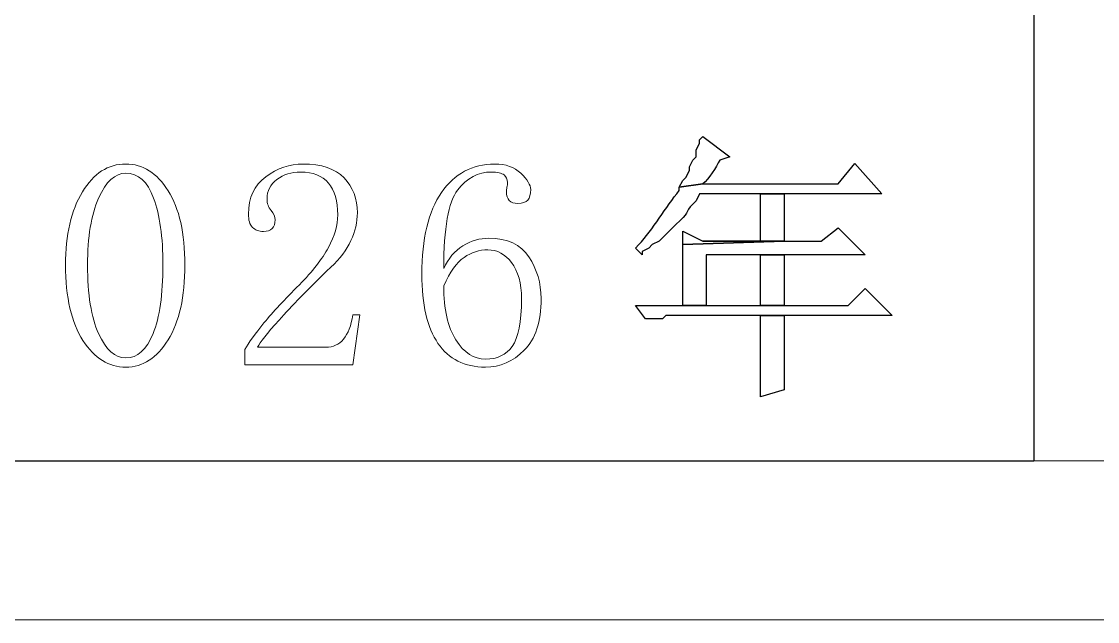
# Model space of a CAD drawing. Header units: centimetres. Extents: x -20.7 to 20.7, y -14.5 to 14.5.
# Drawn here: x -8.218 to -7.544, y 2.362 to 2.738 of the extents above; entities that cross this region are included whole.
import ezdxf

# ---------------------------------------------------------------- set-up
doc = ezdxf.new("R2010")
doc.units = ezdxf.units.CM
doc.header["$MEASUREMENT"] = 0
doc.layers.add('layer 1', color=7, linetype='Continuous')

msp = doc.modelspace()

# ---------------------------------------------------------------- linework, layer by layer
at = {"layer": 'layer 1', "lineweight": 9}
msp.add_open_spline([(19.88612, 13.89874), (19.88612, 13.89874), (-20.11465, 13.89874), (-20.11465, 13.89874), (-20.11465, 13.89874), (-20.11465, 13.89874), (-20.11465, -13.80208), (-20.11465, -13.80208)], degree=3, knots=[0, 0, 0, 0, 0.333333, 0.333333, 0.333333, 0.333333, 1, 1, 1, 1], dxfattribs=at)
at = {"layer": 'layer 1', "lineweight": 20}
msp.add_open_spline([(-8.55553, 0.01129), (-8.55553, 0.01129), (-8.57247, 0.51082), (-8.57247, 0.51082), (-8.57247, 0.51082), (-8.57247, 0.51082), (-12.1708, 0.51082), (-12.1708, 0.51082), (-12.1708, 0.51082), (-12.1708, 0.51082), (-12.1835, 0.01129), (-12.1835, 0.01129), (-12.1835, 0.01129), (-12.1835, 0.01129), (-14.84415, 0.01129), (-14.84415, 0.01129), (-14.84415, 0.01129), (-14.84415, 0.01129), (-14.88225, 2.36079), (-14.88225, 2.36079), (-14.88225, 2.36079), (-14.88225, 2.36079), (-14.86955, 3.21169), (-14.86955, 3.21169), (-14.86955, 3.21169), (-14.86955, 3.21169), (-13.83238, 3.21169), (-13.83238, 3.21169), (-13.83238, 3.21169), (-13.83238, 3.21169), (-13.78793, 5.86176), (-13.78793, 5.86176), (-13.78793, 5.86176), (-13.78793, 5.86176), (-12.63223, 5.86176), (-12.63223, 5.86176), (-12.63223, 5.86176), (-12.63223, 5.86176), (-12.6026, 7.76252), (-12.6026, 7.76252), (-12.6026, 7.76252), (-12.6026, 7.76252), (-8.16395, 7.76252), (-8.16395, 7.76252), (-8.16395, 7.76252), (-8.16395, 7.76252), (-8.1322, 5.86176), (-8.1322, 5.86176), (-8.1322, 5.86176), (-8.1322, 5.86176), (-6.97862, 5.86176), (-6.97862, 5.86176), (-6.97862, 5.86176), (-6.97862, 5.86176), (-6.93417, 3.21169), (-6.93417, 3.21169), (-6.93417, 3.21169), (-6.93417, 3.21169), (-5.897, 3.21169), (-5.897, 3.21169), (-5.897, 3.21169), (-5.897, 3.21169), (-5.88218, 2.36079), (-5.88218, 2.36079), (-5.88218, 2.36079), (-5.88218, 2.36079), (-5.9224, 0.01129), (-5.9224, 0.01129), (-5.9224, 0.01129), (-5.9224, 0.01129), (-8.55553, 0.01129), (-8.55553, 0.01129)], degree=3, knots=[0, 0, 0, 0, 0.052632, 0.052632, 0.052632, 0.052632, 0.105263, 0.105263, 0.105263, 0.105263, 0.157895, 0.157895, 0.157895, 0.157895, 0.210526, 0.210526, 0.210526, 0.210526, 0.263158, 0.263158, 0.263158, 0.263158, 0.315789, 0.315789, 0.315789, 0.315789, 0.368421, 0.368421, 0.368421, 0.368421, 0.421053, 0.421053, 0.421053, 0.421053, 0.473684, 0.473684, 0.473684, 0.473684, 0.526316, 0.526316, 0.526316, 0.526316, 0.578947, 0.578947, 0.578947, 0.578947, 0.631579, 0.631579, 0.631579, 0.631579, 0.684211, 0.684211, 0.684211, 0.684211, 0.736842, 0.736842, 0.736842, 0.736842, 0.789474, 0.789474, 0.789474, 0.789474, 0.842105, 0.842105, 0.842105, 0.842105, 0.894737, 0.894737, 0.894737, 0.894737, 1, 1, 1, 1], dxfattribs=at)
at = {"layer": 'layer 1', "lineweight": 25}
for points, knots in [([(-13.18257, 5.63951), (-13.18257, 5.63951), (-7.58398, 5.63951), (-7.58398, 5.63951), (-7.58398, 5.63951), (-7.58398, 5.63951), (-7.58398, 2.46239), (-7.58398, 2.46239)], [0, 0, 0, 0, 0.333333, 0.333333, 0.333333, 0.333333, 1, 1, 1, 1]), ([(-8.55553, 0.05997), (-8.55553, 0.05997), (-8.55342, 0.05997), (-8.55342, 0.05997), (-8.55342, 0.05997), (-7.67853, 0.05997), (-6.80364, 0.05997), (-5.92875, 0.05997), (-5.92875, 0.05997), (-5.92875, 0.05997), (-5.9224, 0.05997), (-5.9224, 0.05997), (-5.9224, 0.05997), (-5.9224, 0.05997), (-5.88218, 2.36079), (-5.88218, 2.36079), (-5.88218, 2.36079), (-5.88218, 2.36079), (-5.897, 3.11432), (-5.897, 3.11432)], [0, 0, 0, 0, 0.166667, 0.166667, 0.166667, 0.166667, 0.333333, 0.333333, 0.333333, 0.333333, 0.5, 0.5, 0.5, 0.5, 0.666667, 0.666667, 0.666667, 0.666667, 1, 1, 1, 1])]:
    msp.add_open_spline(points, degree=3, knots=knots, dxfattribs=at)
at = {"layer": 'layer 1'}
for points, knots in [([(-7.79142, 2.66559), (-7.79142, 2.66559), (-7.79353, 2.66347), (-7.79353, 2.66347), (-7.79353, 2.66347), (-7.79353, 2.66347), (-7.79353, 2.66135), (-7.79353, 2.66135), (-7.79353, 2.66135), (-7.79353, 2.66135), (-7.79565, 2.65712), (-7.79565, 2.65712), (-7.79565, 2.65712), (-7.79565, 2.65712), (-7.79565, 2.65289), (-7.79565, 2.65289), (-7.79565, 2.65289), (-7.79565, 2.65289), (-7.79777, 2.65077), (-7.79777, 2.65077), (-7.79777, 2.65077), (-7.79777, 2.65077), (-7.79988, 2.64654), (-7.79988, 2.64654), (-7.79988, 2.64654), (-7.79988, 2.64654), (-7.79988, 2.64442), (-7.79988, 2.64442), (-7.79988, 2.64442), (-7.79988, 2.64442), (-7.802, 2.64019), (-7.802, 2.64019), (-7.802, 2.64019), (-7.802, 2.64019), (-7.80412, 2.63807), (-7.80412, 2.63807), (-7.80412, 2.63807), (-7.80412, 2.63807), (-7.80623, 2.63384), (-7.80623, 2.63384), (-7.80623, 2.63384), (-7.80623, 2.63384), (-7.79142, 2.63595), (-7.79142, 2.63595), (-7.79142, 2.63595), (-7.78771, 2.63874), (-7.7832, 2.64654), (-7.78083, 2.65077), (-7.78083, 2.65077), (-7.78083, 2.65077), (-7.77448, 2.65289), (-7.77448, 2.65289), (-7.77448, 2.65289), (-7.77448, 2.65289), (-7.79142, 2.66559), (-7.79142, 2.66559)], [0, 0, 0, 0, 0.066667, 0.066667, 0.066667, 0.066667, 0.133333, 0.133333, 0.133333, 0.133333, 0.2, 0.2, 0.2, 0.2, 0.266667, 0.266667, 0.266667, 0.266667, 0.333333, 0.333333, 0.333333, 0.333333, 0.4, 0.4, 0.4, 0.4, 0.466667, 0.466667, 0.466667, 0.466667, 0.533333, 0.533333, 0.533333, 0.533333, 0.6, 0.6, 0.6, 0.6, 0.666667, 0.666667, 0.666667, 0.666667, 0.733333, 0.733333, 0.733333, 0.733333, 0.8, 0.8, 0.8, 0.8, 0.866667, 0.866667, 0.866667, 0.866667, 1, 1, 1, 1]), ([(-7.69617, 2.64866), (-7.69617, 2.64866), (-7.70675, 2.63596), (-7.70675, 2.63596), (-7.70675, 2.63596), (-7.70675, 2.63596), (-7.79142, 2.63596), (-7.79142, 2.63596), (-7.79142, 2.63596), (-7.79142, 2.63596), (-7.80623, 2.63384), (-7.80623, 2.63384), (-7.80623, 2.63384), (-7.80623, 2.63384), (-7.80623, 2.63172), (-7.80623, 2.63172), (-7.80623, 2.63172), (-7.81474, 2.62146), (-7.82271, 2.60731), (-7.83163, 2.59786), (-7.83163, 2.59786), (-7.83163, 2.59786), (-7.83375, 2.59574), (-7.83375, 2.59574), (-7.83375, 2.59574), (-7.83375, 2.59574), (-7.82952, 2.59151), (-7.82952, 2.59151), (-7.82952, 2.59151), (-7.82952, 2.59151), (-7.82952, 2.59362), (-7.82952, 2.59362), (-7.82952, 2.59362), (-7.82952, 2.59362), (-7.82528, 2.59574), (-7.82528, 2.59574), (-7.82528, 2.59574), (-7.82528, 2.59574), (-7.82317, 2.59786), (-7.82317, 2.59786), (-7.82317, 2.59786), (-7.82317, 2.59786), (-7.81893, 2.59997), (-7.81893, 2.59997), (-7.81893, 2.59997), (-7.81893, 2.59997), (-7.81682, 2.60209), (-7.81682, 2.60209), (-7.81682, 2.60209), (-7.81682, 2.60209), (-7.8147, 2.60421), (-7.8147, 2.60421), (-7.8147, 2.60421), (-7.8147, 2.60421), (-7.81258, 2.60632), (-7.81258, 2.60632), (-7.81258, 2.60632), (-7.81258, 2.60632), (-7.81047, 2.60844), (-7.81047, 2.60844), (-7.81047, 2.60844), (-7.81047, 2.60844), (-7.80835, 2.61056), (-7.80835, 2.61056), (-7.80835, 2.61056), (-7.79992, 2.61779), (-7.80288, 2.61807), (-7.79777, 2.62326), (-7.79777, 2.62326), (-7.79777, 2.62326), (-7.79565, 2.62537), (-7.79565, 2.62537), (-7.79565, 2.62537), (-7.79565, 2.62537), (-7.79353, 2.62961), (-7.79353, 2.62961), (-7.79353, 2.62961), (-7.79353, 2.62961), (-7.67923, 2.62961), (-7.67923, 2.62961), (-7.67923, 2.62961), (-7.67923, 2.62961), (-7.69617, 2.64866), (-7.69617, 2.64866)], [0, 0, 0, 0, 0.045455, 0.045455, 0.045455, 0.045455, 0.090909, 0.090909, 0.090909, 0.090909, 0.136364, 0.136364, 0.136364, 0.136364, 0.181818, 0.181818, 0.181818, 0.181818, 0.227273, 0.227273, 0.227273, 0.227273, 0.272727, 0.272727, 0.272727, 0.272727, 0.318182, 0.318182, 0.318182, 0.318182, 0.363636, 0.363636, 0.363636, 0.363636, 0.409091, 0.409091, 0.409091, 0.409091, 0.454545, 0.454545, 0.454545, 0.454545, 0.5, 0.5, 0.5, 0.5, 0.545455, 0.545455, 0.545455, 0.545455, 0.590909, 0.590909, 0.590909, 0.590909, 0.636364, 0.636364, 0.636364, 0.636364, 0.681818, 0.681818, 0.681818, 0.681818, 0.727273, 0.727273, 0.727273, 0.727273, 0.772727, 0.772727, 0.772727, 0.772727, 0.818182, 0.818182, 0.818182, 0.818182, 0.863636, 0.863636, 0.863636, 0.863636, 0.909091, 0.909091, 0.909091, 0.909091, 1, 1, 1, 1]), ([(-7.74062, 2.62961), (-7.74062, 2.62961), (-7.75543, 2.62961), (-7.75543, 2.62961), (-7.75543, 2.62961), (-7.75543, 2.62961), (-7.75543, 2.59997), (-7.75543, 2.59997), (-7.75543, 2.59997), (-7.75543, 2.59997), (-7.79142, 2.59997), (-7.79142, 2.59997), (-7.79142, 2.59997), (-7.79142, 2.59997), (-7.74062, 2.59997), (-7.74062, 2.59997), (-7.74062, 2.59997), (-7.74062, 2.59997), (-7.74062, 2.62961), (-7.74062, 2.62961)], [0, 0, 0, 0, 0.166667, 0.166667, 0.166667, 0.166667, 0.333333, 0.333333, 0.333333, 0.333333, 0.5, 0.5, 0.5, 0.5, 0.666667, 0.666667, 0.666667, 0.666667, 1, 1, 1, 1]), ([(-7.70675, 2.60844), (-7.70675, 2.60844), (-7.71733, 2.59997), (-7.71733, 2.59997), (-7.71733, 2.59997), (-7.71733, 2.59997), (-7.74062, 2.59997), (-7.74062, 2.59997), (-7.74062, 2.59997), (-7.74062, 2.59997), (-7.80412, 2.59785), (-7.80412, 2.59785), (-7.80412, 2.59785), (-7.80412, 2.59785), (-7.80412, 2.59362), (-7.80412, 2.59362), (-7.80412, 2.59362), (-7.80412, 2.58374), (-7.80412, 2.57387), (-7.80412, 2.56399), (-7.80412, 2.56399), (-7.80412, 2.56399), (-7.80412, 2.55975), (-7.80412, 2.55975), (-7.80412, 2.55975), (-7.80412, 2.55975), (-7.7893, 2.55975), (-7.7893, 2.55975), (-7.7893, 2.55975), (-7.7893, 2.55975), (-7.7893, 2.5915), (-7.7893, 2.5915), (-7.7893, 2.5915), (-7.7893, 2.5915), (-7.68982, 2.5915), (-7.68982, 2.5915), (-7.68982, 2.5915), (-7.68982, 2.5915), (-7.70675, 2.60844), (-7.70675, 2.60844)], [0, 0, 0, 0, 0.090909, 0.090909, 0.090909, 0.090909, 0.181818, 0.181818, 0.181818, 0.181818, 0.272727, 0.272727, 0.272727, 0.272727, 0.363636, 0.363636, 0.363636, 0.363636, 0.454545, 0.454545, 0.454545, 0.454545, 0.545455, 0.545455, 0.545455, 0.545455, 0.636364, 0.636364, 0.636364, 0.636364, 0.727273, 0.727273, 0.727273, 0.727273, 0.818182, 0.818182, 0.818182, 0.818182, 1, 1, 1, 1]), ([(-7.80412, 2.60632), (-7.80412, 2.60632), (-7.80412, 2.59786), (-7.80412, 2.59786), (-7.80412, 2.59786), (-7.80412, 2.59786), (-7.74062, 2.59997), (-7.74062, 2.59997), (-7.74062, 2.59997), (-7.74062, 2.59997), (-7.79142, 2.59997), (-7.79142, 2.59997), (-7.79142, 2.59997), (-7.79142, 2.59997), (-7.80412, 2.60632), (-7.80412, 2.60632)], [0, 0, 0, 0, 0.2, 0.2, 0.2, 0.2, 0.4, 0.4, 0.4, 0.4, 0.6, 0.6, 0.6, 0.6, 1, 1, 1, 1]), ([(-7.74062, 2.55976), (-7.74062, 2.55976), (-7.74062, 2.5915), (-7.74062, 2.5915), (-7.74062, 2.5915), (-7.74062, 2.5915), (-7.75543, 2.5915), (-7.75543, 2.5915), (-7.75543, 2.5915), (-7.75543, 2.5915), (-7.75543, 2.55976), (-7.75543, 2.55976), (-7.75543, 2.55976), (-7.75543, 2.55976), (-7.74062, 2.55976), (-7.74062, 2.55976)], [0, 0, 0, 0, 0.2, 0.2, 0.2, 0.2, 0.4, 0.4, 0.4, 0.4, 0.6, 0.6, 0.6, 0.6, 1, 1, 1, 1]), ([(-7.68982, 2.57034), (-7.68982, 2.57034), (-7.7004, 2.55976), (-7.7004, 2.55976), (-7.7004, 2.55976), (-7.7004, 2.55976), (-7.83375, 2.55976), (-7.83375, 2.55976), (-7.83375, 2.55976), (-7.83375, 2.55976), (-7.8274, 2.55129), (-7.8274, 2.55129), (-7.8274, 2.55129), (-7.8274, 2.55129), (-7.81682, 2.55129), (-7.81682, 2.55129), (-7.81682, 2.55129), (-7.81682, 2.55129), (-7.8147, 2.55341), (-7.8147, 2.55341), (-7.8147, 2.55341), (-7.8147, 2.55341), (-7.67288, 2.55341), (-7.67288, 2.55341), (-7.67288, 2.55341), (-7.67288, 2.55341), (-7.68982, 2.57034), (-7.68982, 2.57034)], [0, 0, 0, 0, 0.125, 0.125, 0.125, 0.125, 0.25, 0.25, 0.25, 0.25, 0.375, 0.375, 0.375, 0.375, 0.5, 0.5, 0.5, 0.5, 0.625, 0.625, 0.625, 0.625, 0.75, 0.75, 0.75, 0.75, 1, 1, 1, 1]), ([(-7.74062, 2.55341), (-7.74062, 2.55341), (-7.75543, 2.55341), (-7.75543, 2.55341), (-7.75543, 2.55341), (-7.75543, 2.55341), (-7.75543, 2.53436), (-7.75543, 2.53436), (-7.75543, 2.53436), (-7.75543, 2.52518), (-7.75543, 2.51601), (-7.75543, 2.50684), (-7.75543, 2.50684), (-7.75543, 2.50684), (-7.75543, 2.50261), (-7.75543, 2.50261), (-7.75543, 2.50261), (-7.75543, 2.50261), (-7.74062, 2.50684), (-7.74062, 2.50684), (-7.74062, 2.50684), (-7.74062, 2.50684), (-7.74062, 2.50896), (-7.74062, 2.50896), (-7.74062, 2.50896), (-7.74062, 2.5146), (-7.74062, 2.52024), (-7.74062, 2.52589), (-7.74062, 2.52589), (-7.74062, 2.52589), (-7.74062, 2.53012), (-7.74062, 2.53012), (-7.74062, 2.53012), (-7.74062, 2.53012), (-7.74062, 2.55341), (-7.74062, 2.55341)], [0, 0, 0, 0, 0.1, 0.1, 0.1, 0.1, 0.2, 0.2, 0.2, 0.2, 0.3, 0.3, 0.3, 0.3, 0.4, 0.4, 0.4, 0.4, 0.5, 0.5, 0.5, 0.5, 0.6, 0.6, 0.6, 0.6, 0.7, 0.7, 0.7, 0.7, 0.8, 0.8, 0.8, 0.8, 1, 1, 1, 1])]:
    msp.add_open_spline(points, degree=3, knots=knots, dxfattribs=at)
at = {"layer": 'layer 1', "color": 250, "lineweight": 9}
for points, knots in [([(-8.15307, 2.52113), (-8.16374, 2.52113), (-8.1727, 2.52671), (-8.17995, 2.53784), (-8.17995, 2.53784), (-8.1872, 2.549), (-8.19083, 2.56475), (-8.19083, 2.58512), (-8.19083, 2.58512), (-8.19083, 2.604), (-8.18734, 2.61928), (-8.1803, 2.6309), (-8.1803, 2.6309), (-8.17328, 2.64253), (-8.16421, 2.64836), (-8.15307, 2.64836), (-8.15307, 2.64836), (-8.14244, 2.64836), (-8.13361, 2.64278), (-8.12659, 2.63165), (-8.12659, 2.63165), (-8.11956, 2.62049), (-8.11606, 2.60499), (-8.11606, 2.58512), (-8.11606, 2.58512), (-8.11606, 2.56524), (-8.11956, 2.54962), (-8.12659, 2.53821), (-8.12659, 2.53821), (-8.13361, 2.52683), (-8.14244, 2.52113), (-8.15307, 2.52113)], [0, 0, 0, 0, 0.111111, 0.111111, 0.111111, 0.111111, 0.222222, 0.222222, 0.222222, 0.222222, 0.333333, 0.333333, 0.333333, 0.333333, 0.444444, 0.444444, 0.444444, 0.444444, 0.555556, 0.555556, 0.555556, 0.555556, 0.666667, 0.666667, 0.666667, 0.666667, 0.777778, 0.777778, 0.777778, 0.777778, 1, 1, 1, 1]), ([(-8.02026, 2.61643), (-8.02026, 2.62514), (-8.02221, 2.63181), (-8.02609, 2.63642), (-8.02609, 2.63642), (-8.02996, 2.64104), (-8.03576, 2.64334), (-8.04352, 2.64334), (-8.04352, 2.64334), (-8.04934, 2.64334), (-8.05431, 2.64176), (-8.05843, 2.63859), (-8.05843, 2.63859), (-8.06255, 2.63543), (-8.0646, 2.63143), (-8.0646, 2.62656), (-8.0646, 2.62656), (-8.0646, 2.62365), (-8.06376, 2.6212), (-8.06206, 2.61928), (-8.06206, 2.61928), (-8.06035, 2.61733), (-8.05951, 2.61538), (-8.05951, 2.61342), (-8.05951, 2.61342), (-8.05951, 2.61101), (-8.06013, 2.60917), (-8.06135, 2.60797), (-8.06135, 2.60797), (-8.06255, 2.60675), (-8.06435, 2.60614), (-8.06679, 2.60614), (-8.06679, 2.60614), (-8.06971, 2.60614), (-8.07201, 2.60697), (-8.07371, 2.60868), (-8.07371, 2.60868), (-8.07541, 2.61038), (-8.07625, 2.61317), (-8.07625, 2.61704), (-8.07625, 2.61704), (-8.07625, 2.62725), (-8.07263, 2.635), (-8.06537, 2.64036), (-8.06537, 2.64036), (-8.05809, 2.64569), (-8.05033, 2.64836), (-8.04212, 2.64836), (-8.04212, 2.64836), (-8.03049, 2.64836), (-8.02191, 2.64545), (-8.01633, 2.63965), (-8.01633, 2.63965), (-8.01078, 2.63382), (-8.00799, 2.62656), (-8.00799, 2.61783), (-8.00799, 2.61783), (-8.00799, 2.61203), (-8.00932, 2.6062), (-8.01199, 2.6004), (-8.01199, 2.6004), (-8.01466, 2.59457), (-8.0189, 2.58899), (-8.0247, 2.58366), (-8.0247, 2.58366), (-8.03874, 2.57011), (-8.04953, 2.55911), (-8.05703, 2.55064), (-8.05703, 2.55064), (-8.06456, 2.54218), (-8.06903, 2.53651), (-8.07049, 2.5336), (-8.07049, 2.5336), (-8.07049, 2.5336), (-8.02758, 2.5336), (-8.02758, 2.5336), (-8.02758, 2.5336), (-8.02321, 2.5336), (-8.01959, 2.5353), (-8.01667, 2.53868), (-8.01667, 2.53868), (-8.01379, 2.54206), (-8.01184, 2.54711), (-8.01087, 2.55387), (-8.01087, 2.55387), (-8.01087, 2.55387), (-8.0065, 2.55387), (-8.0065, 2.55387), (-8.0065, 2.55387), (-8.0065, 2.55387), (-8.01087, 2.52262), (-8.01087, 2.52262), (-8.01087, 2.52262), (-8.01087, 2.52262), (-8.07848, 2.52262), (-8.07848, 2.52262), (-8.07848, 2.52262), (-8.07848, 2.52262), (-8.07848, 2.53214), (-8.07848, 2.53214), (-8.07848, 2.53214), (-8.07607, 2.53648), (-8.07207, 2.54206), (-8.06649, 2.54882), (-8.06649, 2.54882), (-8.06091, 2.5556), (-8.05353, 2.56357), (-8.04432, 2.57278), (-8.04432, 2.57278), (-8.03607, 2.58102), (-8.03, 2.58877), (-8.02609, 2.59606), (-8.02609, 2.59606), (-8.02221, 2.60332), (-8.02026, 2.6101), (-8.02026, 2.61643)], [0, 0, 0, 0, 0.033333, 0.033333, 0.033333, 0.033333, 0.066667, 0.066667, 0.066667, 0.066667, 0.1, 0.1, 0.1, 0.1, 0.133333, 0.133333, 0.133333, 0.133333, 0.166667, 0.166667, 0.166667, 0.166667, 0.2, 0.2, 0.2, 0.2, 0.233333, 0.233333, 0.233333, 0.233333, 0.266667, 0.266667, 0.266667, 0.266667, 0.3, 0.3, 0.3, 0.3, 0.333333, 0.333333, 0.333333, 0.333333, 0.366667, 0.366667, 0.366667, 0.366667, 0.4, 0.4, 0.4, 0.4, 0.433333, 0.433333, 0.433333, 0.433333, 0.466667, 0.466667, 0.466667, 0.466667, 0.5, 0.5, 0.5, 0.5, 0.533333, 0.533333, 0.533333, 0.533333, 0.566667, 0.566667, 0.566667, 0.566667, 0.6, 0.6, 0.6, 0.6, 0.633333, 0.633333, 0.633333, 0.633333, 0.666667, 0.666667, 0.666667, 0.666667, 0.7, 0.7, 0.7, 0.7, 0.733333, 0.733333, 0.733333, 0.733333, 0.766667, 0.766667, 0.766667, 0.766667, 0.8, 0.8, 0.8, 0.8, 0.833333, 0.833333, 0.833333, 0.833333, 0.866667, 0.866667, 0.866667, 0.866667, 0.9, 0.9, 0.9, 0.9, 0.933333, 0.933333, 0.933333, 0.933333, 1, 1, 1, 1]), ([(-7.92552, 2.60186), (-7.9139, 2.60186), (-7.90556, 2.59798), (-7.90048, 2.59023), (-7.90048, 2.59023), (-7.89539, 2.58245), (-7.89285, 2.57374), (-7.89285, 2.56404), (-7.89285, 2.56404), (-7.89285, 2.54949), (-7.89636, 2.53871), (-7.90339, 2.53167), (-7.90339, 2.53167), (-7.9104, 2.52463), (-7.91849, 2.52113), (-7.92769, 2.52113), (-7.92769, 2.52113), (-7.94078, 2.52113), (-7.9507, 2.52609), (-7.95746, 2.53604), (-7.95746, 2.53604), (-7.96425, 2.54596), (-7.96762, 2.56038), (-7.96762, 2.57929), (-7.96762, 2.57929), (-7.96762, 2.60158), (-7.9635, 2.61866), (-7.95529, 2.63053), (-7.95529, 2.63053), (-7.94704, 2.64241), (-7.93591, 2.64836), (-7.92187, 2.64836), (-7.92187, 2.64836), (-7.91511, 2.64836), (-7.90965, 2.6464), (-7.90553, 2.64253), (-7.90553, 2.64253), (-7.90141, 2.63865), (-7.89936, 2.63528), (-7.89936, 2.63236), (-7.89936, 2.63236), (-7.89936, 2.62945), (-7.89998, 2.62725), (-7.90119, 2.62579), (-7.90119, 2.62579), (-7.9024, 2.62433), (-7.90444, 2.62362), (-7.90736, 2.62362), (-7.90736, 2.62362), (-7.90978, 2.62362), (-7.91158, 2.62424), (-7.91278, 2.62545), (-7.91278, 2.62545), (-7.91399, 2.62666), (-7.91462, 2.62849), (-7.91462, 2.63094), (-7.91462, 2.63094), (-7.91462, 2.6319), (-7.91449, 2.63286), (-7.91424, 2.63386), (-7.91424, 2.63386), (-7.91399, 2.63481), (-7.9139, 2.63581), (-7.9139, 2.63676), (-7.9139, 2.63676), (-7.9139, 2.63872), (-7.91462, 2.6403), (-7.91607, 2.64151), (-7.91607, 2.64151), (-7.91753, 2.64271), (-7.9202, 2.64334), (-7.92407, 2.64334), (-7.92407, 2.64334), (-7.93228, 2.64334), (-7.93932, 2.63959), (-7.94515, 2.63205), (-7.94515, 2.63205), (-7.95095, 2.62455), (-7.95386, 2.60818), (-7.95386, 2.58295), (-7.95386, 2.58295), (-7.95095, 2.58924), (-7.94695, 2.59399), (-7.94187, 2.59715), (-7.94187, 2.59715), (-7.93678, 2.60028), (-7.93136, 2.60186), (-7.92552, 2.60186)], [0, 0, 0, 0, 0.043478, 0.043478, 0.043478, 0.043478, 0.086957, 0.086957, 0.086957, 0.086957, 0.130435, 0.130435, 0.130435, 0.130435, 0.173913, 0.173913, 0.173913, 0.173913, 0.217391, 0.217391, 0.217391, 0.217391, 0.26087, 0.26087, 0.26087, 0.26087, 0.304348, 0.304348, 0.304348, 0.304348, 0.347826, 0.347826, 0.347826, 0.347826, 0.391304, 0.391304, 0.391304, 0.391304, 0.434783, 0.434783, 0.434783, 0.434783, 0.478261, 0.478261, 0.478261, 0.478261, 0.521739, 0.521739, 0.521739, 0.521739, 0.565217, 0.565217, 0.565217, 0.565217, 0.608696, 0.608696, 0.608696, 0.608696, 0.652174, 0.652174, 0.652174, 0.652174, 0.695652, 0.695652, 0.695652, 0.695652, 0.73913, 0.73913, 0.73913, 0.73913, 0.782609, 0.782609, 0.782609, 0.782609, 0.826087, 0.826087, 0.826087, 0.826087, 0.869565, 0.869565, 0.869565, 0.869565, 0.913043, 0.913043, 0.913043, 0.913043, 1, 1, 1, 1]), ([(-8.15307, 2.64259), (-8.15986, 2.64259), (-8.16557, 2.63739), (-8.17016, 2.62694), (-8.17016, 2.62694), (-8.17478, 2.61652), (-8.17707, 2.60257), (-8.17707, 2.58512), (-8.17707, 2.58512), (-8.17707, 2.56667), (-8.17478, 2.55235), (-8.17016, 2.54218), (-8.17016, 2.54218), (-8.16557, 2.53198), (-8.15986, 2.5269), (-8.15307, 2.5269), (-8.15307, 2.5269), (-8.14582, 2.5269), (-8.14012, 2.53198), (-8.13599, 2.54218), (-8.13599, 2.54218), (-8.13187, 2.55235), (-8.12982, 2.56667), (-8.12982, 2.58512), (-8.12982, 2.58512), (-8.12982, 2.60257), (-8.13178, 2.61652), (-8.13565, 2.62694), (-8.13565, 2.62694), (-8.13953, 2.63739), (-8.14532, 2.64259), (-8.15307, 2.64259)], [0, 0, 0, 0, 0.111111, 0.111111, 0.111111, 0.111111, 0.222222, 0.222222, 0.222222, 0.222222, 0.333333, 0.333333, 0.333333, 0.333333, 0.444444, 0.444444, 0.444444, 0.444444, 0.555556, 0.555556, 0.555556, 0.555556, 0.666667, 0.666667, 0.666667, 0.666667, 0.777778, 0.777778, 0.777778, 0.777778, 1, 1, 1, 1]), ([(-7.95386, 2.57203), (-7.95386, 2.55746), (-7.95132, 2.54618), (-7.94624, 2.53818), (-7.94624, 2.53818), (-7.94112, 2.53015), (-7.93495, 2.52615), (-7.92767, 2.52615), (-7.92767, 2.52615), (-7.92041, 2.52615), (-7.91483, 2.52882), (-7.91095, 2.53415), (-7.91095, 2.53415), (-7.90708, 2.53951), (-7.90513, 2.54947), (-7.90513, 2.564), (-7.90513, 2.564), (-7.90513, 2.57374), (-7.90717, 2.58124), (-7.9113, 2.5866), (-7.9113, 2.5866), (-7.91542, 2.59194), (-7.92041, 2.5946), (-7.92621, 2.5946), (-7.92621, 2.5946), (-7.93154, 2.5946), (-7.93653, 2.59302), (-7.94112, 2.58986), (-7.94112, 2.58986), (-7.94574, 2.58673), (-7.94999, 2.58078), (-7.95386, 2.57203)], [0, 0, 0, 0, 0.111111, 0.111111, 0.111111, 0.111111, 0.222222, 0.222222, 0.222222, 0.222222, 0.333333, 0.333333, 0.333333, 0.333333, 0.444444, 0.444444, 0.444444, 0.444444, 0.555556, 0.555556, 0.555556, 0.555556, 0.666667, 0.666667, 0.666667, 0.666667, 0.777778, 0.777778, 0.777778, 0.777778, 1, 1, 1, 1])]:
    msp.add_open_spline(points, degree=3, knots=knots, dxfattribs=at)
at = {"layer": 'layer 1', "lineweight": 25}
msp.add_open_spline([(-13.18257, 2.46239), (-13.18257, 2.46239), (-7.58398, 2.46239), (-7.58398, 2.46239)], degree=3, dxfattribs=at)
at = {"layer": 'layer 1', "lineweight": 13}
for points in [[(-9.34505, 2.46239), (-9.34505, 2.46239), (-4.66298, 2.46239), (-4.66298, 2.46239)], [(-8.45182, 2.46239), (-8.45182, 2.46239), (-4.86618, 2.46239), (-4.86618, 2.46239)]]:
    msp.add_open_spline(points, degree=3, dxfattribs=at)
at = {"layer": 'layer 1', "lineweight": 20}
msp.add_open_spline([(-14.88225, 2.3629), (-14.88225, 2.3629), (-5.88218, 2.3629), (-5.88218, 2.3629)], degree=3, dxfattribs=at)

doc.saveas('drawing.dxf')
